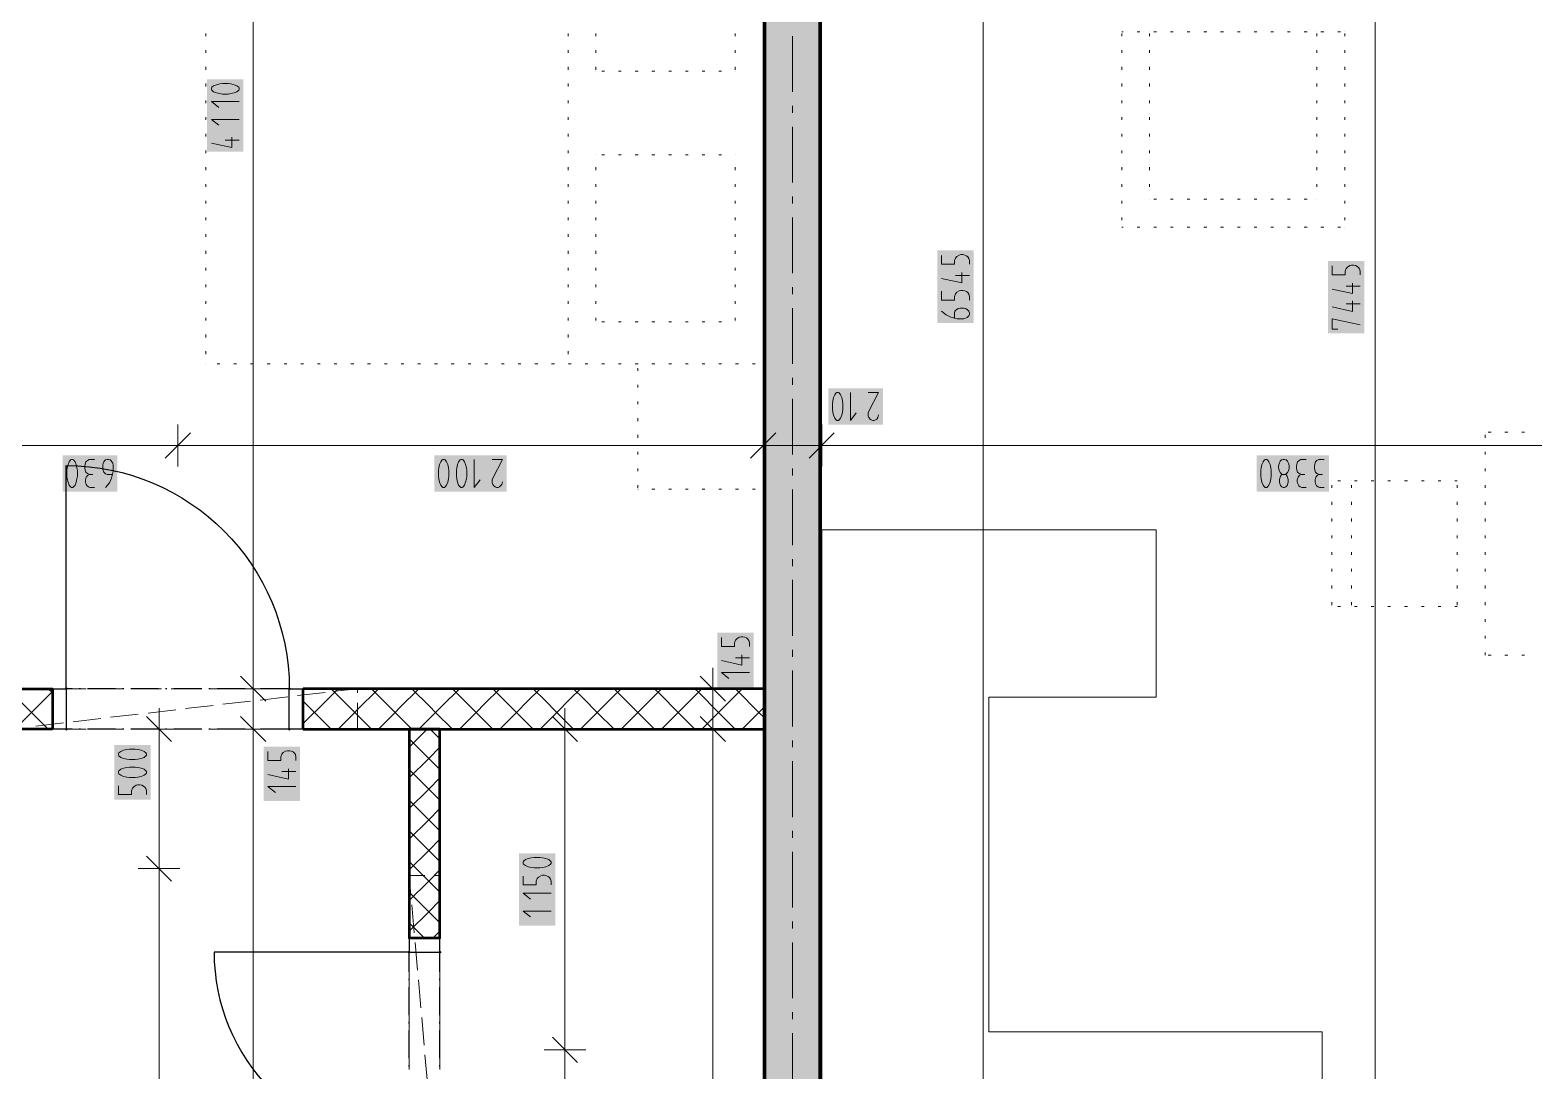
# Model space of a CAD drawing. Header units: millimetres. Extents: x 0 to 594, y 0 to 420.
# Drawn here: x 129.1 to 184.4, y 263.9 to 302.1 of the extents above; entities that cross this region are included whole.
import ezdxf

# ---------------------------------------------------------------- set-up
doc = ezdxf.new("R2010")
doc.units = ezdxf.units.MM
doc.header["$LTSCALE"] = 8
for name, color, linetype in [('PDF_Dvere', 7, 'Continuous'), ('PDF_Koty delkove', 7, 'Continuous'), ('PDF_Kuchyne', 7, 'Continuous'), ('PDF_Nabytek', 7, 'Continuous'), ('PDF_Osy hlavni', 7, 'Continuous'), ('PDF_Preklady', 7, 'Continuous'), ('PDF_Pricky zdene', 7, 'Continuous'), ('PDF_Steny obvodove nosne', 7, 'Continuous')]:
    doc.layers.add(name, color=color, linetype=linetype)

msp = doc.modelspace()

# ---------------------------------------------------------------- hatches: boundary and pattern name
at = {"layer": 'PDF_Steny obvodove nosne', "true_color": 0xc0c0c0, "transparency": 33554559}
msp.add_hatch(color=9, dxfattribs=at).paths.add_polyline_path([(156.114, 323.745), (156.114, 233.853), (158.164, 233.853), (158.164, 326.238), (158.164, 328.778), (156.114, 328.091)])

# ---------------------------------------------------------------- linework, layer by layer
at = {"layer": 'PDF_Dvere', "lineweight": 25}
for points in [[(130.654, 277.928), (130.438, 277.928), (130.438, 286.128, -0.414213), (138.638, 277.928)], [(143.046, 267.522), (143.046, 268.242), (135.871, 268.242, 0.414214), (143.046, 261.067)]]:
    msp.add_lwpolyline(points, format="xyb", dxfattribs=at)
for points in [[(130.438, 276.442), (129.926, 276.442), (129.926, 277.928), (130.438, 277.928)], [(139.151, 276.442), (138.638, 276.442), (138.638, 277.928), (139.151, 277.928)], [(144.173, 268.242), (144.173, 268.754), (143.046, 268.754), (143.046, 268.242)]]:
    msp.add_lwpolyline(points, close=True, dxfattribs=at)
for points in [[(130.962, 277.928), (130.91, 277.928)], [(132.243, 277.928), (131.218, 277.928)], [(132.55, 277.928), (132.499, 277.928)], [(133.832, 277.928), (132.807, 277.928)], [(134.139, 277.928), (134.088, 277.928)], [(135.42, 277.928), (134.395, 277.928)], [(135.728, 277.928), (135.677, 277.928)], [(137.009, 277.928), (135.984, 277.928)], [(137.316, 277.928), (137.265, 277.928)], [(138.598, 277.928), (137.573, 277.928)], [(130.654, 276.442), (130.438, 276.442)], [(130.962, 276.442), (130.91, 276.442)], [(132.243, 276.442), (131.218, 276.442)], [(132.55, 276.442), (132.499, 276.442)], [(133.832, 276.442), (132.807, 276.442)], [(134.139, 276.442), (134.088, 276.442)], [(135.42, 276.442), (134.395, 276.442)], [(135.728, 276.442), (135.677, 276.442)], [(137.009, 276.442), (135.984, 276.442)], [(137.316, 276.442), (137.265, 276.442)], [(138.598, 276.442), (137.573, 276.442)], [(144.173, 267.522), (144.173, 268.242)], [(143.046, 267.215), (143.046, 267.266)], [(144.173, 267.215), (144.173, 267.266)], [(143.046, 265.933), (143.046, 266.958)], [(144.173, 265.933), (144.173, 266.958)], [(143.046, 265.626), (143.046, 265.677)], [(144.173, 265.626), (144.173, 265.677)], [(143.046, 264.345), (143.046, 265.37)], [(144.173, 264.345), (144.173, 265.37)], [(143.046, 264.037), (143.046, 264.088)], [(144.173, 264.037), (144.173, 264.088)]]:
    msp.add_lwpolyline(points, dxfattribs=at)
at = {"layer": 'PDF_Dvere', "lineweight": 25, "transparency": 33554559}
for points in [[(130.502, 277.928), (130.438, 277.864), (130.438, 277.992), (130.374, 277.928)], [(138.702, 277.928), (138.638, 277.864), (138.638, 277.992), (138.574, 277.928)], [(130.502, 276.442), (130.438, 276.378), (130.438, 276.506), (130.374, 276.442)], [(138.702, 276.442), (138.638, 276.378), (138.638, 276.506), (138.574, 276.442)], [(143.046, 268.178), (142.981, 268.242), (143.11, 268.242), (143.046, 268.306)], [(144.173, 268.178), (144.109, 268.242), (144.237, 268.242), (144.173, 268.306)]]:
    msp.add_solid(points, dxfattribs=at)
at = {"layer": 'PDF_Koty delkove', "lineweight": 18}
for points in [[(137.308, 276.442), (137.308, 277.928), (137.308, 320.055), (137.308, 323.95), (137.308, 340.35)], [(178.568, 182.604), (178.568, 201.866), (178.568, 210.659), (178.568, 212.995), (178.568, 215.762), (178.568, 218.325), (178.568, 233.7), (178.568, 236.467), (178.568, 257.685), (178.568, 259.171), (178.568, 335.475), (178.568, 336.243)], [(164.157, 181.118), (164.157, 187.78), (164.157, 189.266), (164.157, 194.093), (164.157, 206.172), (164.157, 211.719), (164.157, 212.995), (164.157, 215.557), (164.157, 215.838), (164.157, 218.325), (164.157, 225.492), (164.157, 226.012), (164.157, 226.058), (164.157, 231.871), (164.157, 233.7), (164.157, 236.313), (164.157, 244.821), (164.157, 246.41), (164.157, 256.147), (164.157, 257.685), (164.157, 259.171), (164.157, 262.63), (164.157, 326.238)], [(136.796, 299.512), (135.771, 299.512), (136.044, 299.294)], [(136.796, 298.855), (135.771, 298.855), (136.044, 298.637)], [(136.522, 298.198), (136.522, 297.814), (135.771, 297.98)], [(136.796, 298.089), (136.283, 298.089)], [(162.619, 293.855), (162.619, 293.526), (163.097, 293.526), (163.097, 293.663), (163.132, 293.758), (163.183, 293.813), (163.268, 293.868), (163.336, 293.882), (163.404, 293.882), (163.473, 293.868), (163.54, 293.841), (163.592, 293.799), (163.627, 293.745), (163.644, 293.663), (163.644, 293.526)], [(163.37, 293.225), (163.37, 292.841), (162.619, 293.006)], [(163.644, 293.115), (163.132, 293.115)], [(176.985, 293.466), (176.985, 293.138), (177.463, 293.138), (177.463, 293.275), (177.498, 293.37), (177.549, 293.425), (177.634, 293.479), (177.702, 293.493), (177.77, 293.493), (177.839, 293.479), (177.907, 293.452), (177.958, 293.411), (177.993, 293.357), (178.01, 293.275), (178.01, 293.138)], [(162.619, 292.54), (162.619, 292.212), (163.097, 292.212), (163.097, 292.349), (163.132, 292.444), (163.183, 292.499), (163.268, 292.554), (163.336, 292.568), (163.404, 292.568)], [(163.404, 292.568), (163.473, 292.554), (163.54, 292.526), (163.592, 292.485), (163.627, 292.431), (163.644, 292.349), (163.644, 292.212)], [(177.737, 292.836), (177.737, 292.453), (176.985, 292.618)], [(178.01, 292.727), (177.498, 292.727)], [(177.737, 292.179), (177.737, 291.796), (176.985, 291.961)], [(178.01, 292.07), (177.498, 292.07)], [(163.097, 291.555), (163.097, 291.746), (163.114, 291.801), (163.148, 291.842), (163.183, 291.869), (163.233, 291.897), (163.302, 291.91), (163.438, 291.91), (163.507, 291.897), (163.558, 291.869), (163.592, 291.842), (163.627, 291.801), (163.644, 291.746), (163.644, 291.692), (163.627, 291.637), (163.592, 291.596), (163.558, 291.569), (163.507, 291.541), (163.438, 291.527), (163.199, 291.527), (162.96, 291.582), (162.789, 291.664), (162.619, 291.801)], [(177.189, 291.139), (176.985, 291.139), (176.985, 291.522), (178.01, 291.304)], [(158.912, 287.874), (158.953, 287.977), (158.981, 288.097), (158.995, 288.198), (158.995, 288.403), (158.981, 288.506), (158.953, 288.626), (158.912, 288.728), (158.858, 288.797), (158.83, 288.814), (158.776, 288.814), (158.748, 288.797), (158.694, 288.728), (158.653, 288.626), (158.626, 288.506), (158.612, 288.403)], [(159.269, 288.814), (159.269, 287.789), (159.487, 288.062)], [(159.926, 288.814), (160.309, 288.814), (159.953, 288.131), (159.926, 288.062), (159.926, 287.959), (159.953, 287.892), (159.994, 287.84), (160.035, 287.806), (160.09, 287.789), (160.144, 287.789), (160.199, 287.806), (160.24, 287.84), (160.281, 287.892), (160.309, 287.993)], [(158.612, 288.403), (158.612, 288.198), (158.626, 288.097), (158.653, 287.977), (158.694, 287.874), (158.748, 287.806), (158.776, 287.789), (158.83, 287.789), (158.858, 287.806), (158.912, 287.874)], [(134.538, 287.634), (134.538, 286.866), (134.538, 286.097)], [(156.063, 287.634), (156.063, 286.866), (156.063, 286.097)], [(158.215, 287.634), (158.215, 286.866), (158.215, 286.097)], [(134.999, 287.327), (134.077, 286.404)], [(156.524, 287.327), (155.602, 286.404)], [(158.677, 287.327), (157.754, 286.404)], [(315.141, 286.866), (313.655, 286.866), (287.364, 286.866), (285.212, 286.866), (258.921, 286.866), (257.434, 286.866), (222.79, 286.866), (220.637, 286.866), (194.346, 286.866), (192.86, 286.866), (158.215, 286.866), (156.063, 286.866), (134.538, 286.866), (128.081, 286.866), (125.928, 286.866), (84.672, 286.866), (80.88, 286.866), (80.111, 286.866)], [(131.473, 286.353), (131.282, 286.353), (131.214, 286.318), (131.159, 286.267), (131.131, 286.182), (131.117, 286.113), (131.117, 286.045), (131.131, 285.96), (131.159, 285.892), (131.214, 285.841), (131.309, 285.806)], [(132.13, 285.806), (131.939, 285.806), (131.884, 285.823), (131.843, 285.857), (131.816, 285.892), (131.788, 285.942), (131.775, 286.011), (131.775, 286.147), (131.788, 286.216), (131.816, 286.267), (131.843, 286.301), (131.884, 286.336), (131.939, 286.353), (131.993, 286.353), (132.048, 286.336), (132.089, 286.301), (132.116, 286.267), (132.144, 286.216), (132.158, 286.147), (132.158, 285.908), (132.103, 285.67), (132.021, 285.498), (131.884, 285.328)], [(144.78, 285.942), (144.78, 285.737), (144.794, 285.636), (144.821, 285.516), (144.862, 285.413), (144.916, 285.345), (144.944, 285.328), (144.999, 285.328), (145.026, 285.345), (145.081, 285.413), (145.122, 285.516), (145.15, 285.636), (145.164, 285.737), (145.164, 285.942), (145.15, 286.045), (145.122, 286.165), (145.081, 286.267), (145.026, 286.336), (144.999, 286.353), (144.944, 286.353), (144.916, 286.336)], [(144.916, 286.336), (144.862, 286.267), (144.821, 286.165), (144.794, 286.045), (144.78, 285.942)], [(145.437, 286.353), (145.437, 285.328), (145.656, 285.601)], [(146.094, 286.353), (146.478, 286.353), (146.121, 285.67), (146.094, 285.601), (146.094, 285.498), (146.121, 285.431), (146.162, 285.379), (146.203, 285.345), (146.258, 285.328), (146.313, 285.328), (146.368, 285.345), (146.409, 285.379), (146.45, 285.431), (146.478, 285.532)], [(176.03, 286.353), (175.839, 286.353), (175.77, 286.318), (175.715, 286.267), (175.688, 286.182), (175.674, 286.113), (175.674, 286.045), (175.688, 285.96), (175.715, 285.892), (175.77, 285.841), (175.866, 285.806)], [(176.687, 286.353), (176.496, 286.353), (176.427, 286.318), (176.372, 286.267), (176.345, 286.182), (176.331, 286.113), (176.331, 286.045), (176.345, 285.96), (176.372, 285.892), (176.427, 285.841), (176.523, 285.806)], [(131.473, 285.328), (131.309, 285.328), (131.254, 285.345), (131.2, 285.379), (131.172, 285.431), (131.145, 285.532), (131.145, 285.601), (131.172, 285.703), (131.227, 285.772), (131.309, 285.806), (131.418, 285.806)], [(175.264, 285.806), (175.291, 285.788), (175.332, 285.737), (175.359, 285.67), (175.373, 285.601), (175.373, 285.532), (175.359, 285.465), (175.332, 285.396), (175.277, 285.345), (175.236, 285.328), (175.182, 285.328), (175.14, 285.345), (175.085, 285.396), (175.058, 285.465), (175.044, 285.532), (175.044, 285.601), (175.058, 285.67), (175.085, 285.737)], [(175.085, 285.737), (175.127, 285.788), (175.154, 285.806)], [(176.03, 285.328), (175.866, 285.328), (175.811, 285.345), (175.756, 285.379), (175.729, 285.431), (175.701, 285.532), (175.701, 285.601), (175.729, 285.703)], [(175.729, 285.703), (175.784, 285.772), (175.866, 285.806), (175.975, 285.806)], [(176.687, 285.328), (176.523, 285.328), (176.468, 285.345), (176.414, 285.379), (176.386, 285.431), (176.358, 285.532), (176.358, 285.601), (176.386, 285.703), (176.441, 285.772), (176.523, 285.806), (176.632, 285.806)], [(154.532, 279.806), (154.532, 279.478), (155.009, 279.478), (155.009, 279.615), (155.044, 279.71), (155.095, 279.765), (155.18, 279.819), (155.248, 279.833), (155.317, 279.833), (155.385, 279.819), (155.453, 279.792), (155.504, 279.751), (155.539, 279.697), (155.557, 279.615), (155.557, 279.478)], [(155.283, 279.176), (155.283, 278.793), (154.532, 278.958)], [(155.557, 279.067), (155.044, 279.067)], [(137.77, 277.467), (136.847, 278.389)], [(154.673, 277.467), (153.75, 278.389)], [(154.212, 277.928), (154.212, 278.697)], [(155.557, 278.519), (154.532, 278.519), (154.804, 278.301)], [(138.077, 277.928), (137.308, 277.928), (136.54, 277.928)], [(154.98, 277.928), (154.212, 277.928), (153.443, 277.928)], [(154.212, 236.264), (154.212, 236.518), (154.212, 240.006), (154.212, 241.438), (154.212, 244.052), (154.212, 252.843), (154.212, 276.442), (154.212, 277.928)], [(133.847, 276.442), (133.847, 277.211)], [(148.775, 276.442), (148.775, 277.211)], [(134.308, 275.981), (133.386, 276.903)], [(137.77, 275.981), (136.847, 276.903)], [(149.236, 275.981), (148.313, 276.903)], [(154.673, 275.981), (153.75, 276.903)], [(134.616, 276.442), (133.847, 276.442), (133.078, 276.442)], [(133.847, 239.03), (133.847, 252.201), (133.847, 271.317), (133.847, 276.442)], [(138.077, 276.442), (137.308, 276.442), (136.54, 276.442)], [(137.308, 111.675), (137.308, 121.261), (137.308, 128.074), (137.308, 131.867), (137.308, 148.062), (137.308, 152.569), (137.308, 168.152), (137.308, 236.262), (137.308, 239.03), (137.308, 276.442)], [(149.543, 276.442), (148.775, 276.442), (148.006, 276.442)], [(148.775, 276.442), (148.775, 264.654), (148.775, 244.052), (148.775, 243.283)], [(154.98, 276.442), (154.212, 276.442), (153.443, 276.442)], [(132.543, 275.663), (132.441, 275.622), (132.372, 275.567), (132.356, 275.539), (132.356, 275.485), (132.372, 275.457), (132.441, 275.403), (132.543, 275.362), (132.663, 275.334), (132.765, 275.32), (132.97, 275.32), (133.072, 275.334), (133.192, 275.362), (133.295, 275.403), (133.363, 275.457), (133.381, 275.485), (133.381, 275.539), (133.363, 275.567), (133.295, 275.622), (133.192, 275.663), (133.072, 275.69), (132.97, 275.704)], [(132.97, 275.704), (132.765, 275.704), (132.663, 275.69), (132.543, 275.663)], [(137.854, 275.618), (137.854, 275.289), (138.331, 275.289), (138.331, 275.426), (138.366, 275.522), (138.417, 275.577), (138.502, 275.631), (138.57, 275.645), (138.639, 275.645), (138.707, 275.631), (138.775, 275.604), (138.826, 275.563), (138.861, 275.509), (138.879, 275.426), (138.879, 275.289)], [(138.605, 274.988), (138.605, 274.604), (137.854, 274.769)], [(138.879, 274.879), (138.366, 274.879)], [(132.356, 274.362), (132.356, 274.034), (132.834, 274.034), (132.834, 274.171), (132.868, 274.266), (132.92, 274.321), (133.005, 274.376), (133.072, 274.39), (133.141, 274.39), (133.21, 274.376), (133.277, 274.349), (133.329, 274.307), (133.363, 274.253), (133.381, 274.171), (133.381, 274.034)], [(138.879, 274.331), (137.854, 274.331), (138.126, 274.112)], [(134.308, 270.856), (133.386, 271.778)], [(147.851, 271.726), (147.646, 271.726), (147.545, 271.712), (147.425, 271.685), (147.322, 271.644), (147.253, 271.589), (147.237, 271.561), (147.237, 271.507), (147.253, 271.479)], [(147.253, 271.479), (147.322, 271.425), (147.425, 271.384), (147.545, 271.356), (147.646, 271.342), (147.851, 271.342), (147.954, 271.356), (148.073, 271.384), (148.176, 271.425), (148.245, 271.479), (148.262, 271.507), (148.262, 271.561), (148.245, 271.589), (148.176, 271.644), (148.073, 271.685), (147.954, 271.712), (147.851, 271.726)], [(134.616, 271.317), (133.847, 271.317), (133.078, 271.317)], [(147.237, 271.041), (147.237, 270.713), (147.715, 270.713), (147.715, 270.85), (147.75, 270.945), (147.801, 271), (147.886, 271.055), (147.954, 271.069), (148.022, 271.069), (148.091, 271.055), (148.158, 271.028), (148.21, 270.986), (148.245, 270.932), (148.262, 270.85), (148.262, 270.713)], [(148.262, 270.412), (147.237, 270.412), (147.51, 270.193)], [(148.262, 269.755), (147.237, 269.755), (147.51, 269.536)], [(149.236, 264.193), (148.313, 265.116)], [(149.543, 264.654), (148.775, 264.654), (148.006, 264.654)]]:
    msp.add_lwpolyline(points, dxfattribs=at)
for points in [[(136.385, 300.169), (136.18, 300.169), (136.078, 300.155), (135.958, 300.128), (135.856, 300.087), (135.787, 300.033), (135.771, 300.005), (135.771, 299.951), (135.787, 299.923), (135.856, 299.869), (135.958, 299.827), (136.078, 299.8), (136.18, 299.786), (136.385, 299.786), (136.487, 299.8), (136.607, 299.827), (136.71, 299.869), (136.778, 299.923), (136.796, 299.951), (136.796, 300.005), (136.778, 300.033), (136.71, 300.087), (136.607, 300.128), (136.487, 300.155)], [(130.46, 285.942), (130.46, 285.737), (130.474, 285.636), (130.501, 285.516), (130.543, 285.413), (130.597, 285.345), (130.625, 285.328), (130.679, 285.328), (130.707, 285.345), (130.761, 285.413), (130.802, 285.516), (130.83, 285.636), (130.844, 285.737), (130.844, 285.942), (130.83, 286.045), (130.802, 286.165), (130.761, 286.267), (130.707, 286.336), (130.679, 286.353), (130.625, 286.353), (130.597, 286.336), (130.543, 286.267), (130.501, 286.165), (130.474, 286.045)], [(144.123, 285.942), (144.123, 285.737), (144.137, 285.636), (144.164, 285.516), (144.205, 285.413), (144.259, 285.345), (144.287, 285.328), (144.341, 285.328), (144.369, 285.345), (144.424, 285.413), (144.465, 285.516), (144.493, 285.636), (144.507, 285.737), (144.507, 285.942), (144.493, 286.045), (144.465, 286.165), (144.424, 286.267), (144.369, 286.336), (144.341, 286.353), (144.287, 286.353), (144.259, 286.336), (144.205, 286.267), (144.164, 286.165), (144.137, 286.045)], [(174.36, 285.942), (174.36, 285.737), (174.374, 285.636), (174.401, 285.516), (174.442, 285.413), (174.497, 285.345), (174.525, 285.328), (174.579, 285.328), (174.607, 285.345), (174.661, 285.413), (174.702, 285.516), (174.73, 285.636), (174.744, 285.737), (174.744, 285.942), (174.73, 286.045), (174.702, 286.165), (174.661, 286.267), (174.607, 286.336), (174.579, 286.353), (174.525, 286.353), (174.497, 286.336), (174.442, 286.267), (174.401, 286.165), (174.374, 286.045)], [(175.017, 286.113), (175.017, 286.045), (175.031, 285.96), (175.072, 285.875), (175.127, 285.823), (175.154, 285.806), (175.264, 285.806), (175.291, 285.823), (175.346, 285.875), (175.387, 285.96), (175.401, 286.045), (175.401, 286.113), (175.387, 286.198), (175.346, 286.285), (175.291, 286.336), (175.236, 286.353), (175.182, 286.353), (175.127, 286.336), (175.072, 286.285), (175.031, 286.198)], [(132.97, 275.047), (132.765, 275.047), (132.663, 275.033), (132.543, 275.006), (132.441, 274.965), (132.372, 274.91), (132.356, 274.882), (132.356, 274.828), (132.372, 274.8), (132.441, 274.746), (132.543, 274.705), (132.663, 274.677), (132.765, 274.663), (132.97, 274.663), (133.072, 274.677), (133.192, 274.705), (133.295, 274.746), (133.363, 274.8), (133.381, 274.828), (133.381, 274.882), (133.363, 274.91), (133.295, 274.965), (133.192, 275.006), (133.072, 275.033)]]:
    msp.add_lwpolyline(points, close=True, dxfattribs=at)
at = {"layer": 'PDF_Koty delkove', "color": 7, "lineweight": 18, "true_color": 0xffffff, "transparency": 33554559}
for points in [[(136.95, 297.661), (136.95, 300.323), (135.617, 297.661), (135.617, 300.323)], [(163.798, 291.373), (163.798, 294.035), (162.465, 291.373), (162.465, 294.035)], [(178.164, 290.985), (178.164, 293.647), (176.832, 290.985), (176.832, 293.647)], [(160.463, 288.968), (158.458, 288.968), (160.463, 287.635), (158.458, 287.635)], [(132.312, 286.507), (130.307, 286.507), (132.312, 285.175), (130.307, 285.175)], [(146.631, 286.507), (143.97, 286.507), (146.631, 285.175), (143.97, 285.175)], [(176.869, 286.507), (174.207, 286.507), (176.869, 285.175), (174.207, 285.175)], [(155.71, 277.982), (155.71, 279.987), (154.378, 277.982), (154.378, 279.987)], [(133.535, 273.852), (133.535, 275.857), (132.202, 273.852), (132.202, 275.857)], [(139.032, 273.794), (139.032, 275.798), (137.7, 273.794), (137.7, 275.798)], [(148.416, 269.217), (148.416, 271.879), (147.083, 269.217), (147.083, 271.879)]]:
    msp.add_solid(points, dxfattribs=at)
at = {"layer": 'PDF_Kuchyne', "lineweight": 13}
msp.add_lwpolyline([(158.215, 265.321), (158.215, 277.621), (158.215, 283.771), (170.515, 283.771), (170.515, 277.621), (164.365, 277.621), (164.365, 265.321), (176.614, 265.321), (176.614, 259.171), (158.215, 259.171), (158.215, 265.321)], dxfattribs=at)
at = {"layer": 'PDF_Nabytek', "lineweight": 13}
for points in [[(135.563, 301.91), (135.563, 302.013)], [(148.888, 301.91), (148.888, 302.013)], [(149.913, 301.91), (149.913, 302.013)], [(155.038, 301.91), (155.038, 302.013)], [(156.063, 301.91), (156.063, 302.013)], [(169.296, 302.067), (169.249, 302.067)], [(169.249, 302.067), (169.249, 302.067)], [(169.249, 302.067), (169.249, 302.067)], [(169.249, 301.91), (169.249, 302.013)], [(169.911, 302.067), (169.809, 302.067)], [(170.274, 302.067), (170.274, 302.067)], [(170.274, 301.91), (170.274, 302.013)], [(170.526, 302.067), (170.424, 302.067)], [(171.141, 302.067), (171.039, 302.067)], [(171.756, 302.067), (171.654, 302.067)], [(172.371, 302.067), (172.269, 302.067)], [(172.986, 302.067), (172.884, 302.067)], [(173.601, 302.067), (173.499, 302.067)], [(174.216, 302.067), (174.114, 302.067)], [(174.831, 302.067), (174.729, 302.067)], [(175.446, 302.067), (175.344, 302.067)], [(176.061, 302.067), (175.959, 302.067)], [(176.424, 302.067), (176.424, 302.067)], [(176.424, 301.91), (176.424, 302.013)], [(176.676, 302.067), (176.574, 302.067)], [(177.291, 302.067), (177.189, 302.067)], [(177.449, 302.067), (177.449, 302.067)], [(177.449, 302.067), (177.449, 302.067)], [(177.449, 301.91), (177.449, 302.013)], [(135.563, 301.295), (135.563, 301.398)], [(148.888, 301.295), (148.888, 301.398)], [(149.913, 301.295), (149.913, 301.398)], [(155.038, 301.295), (155.038, 301.398)], [(156.063, 301.295), (156.063, 301.398)], [(169.249, 301.295), (169.249, 301.398)], [(170.274, 301.295), (170.274, 301.398)], [(176.424, 301.295), (176.424, 301.398)], [(177.449, 301.295), (177.449, 301.398)], [(135.563, 300.68), (135.563, 300.783)], [(148.888, 300.68), (148.888, 300.783)], [(149.913, 300.68), (149.913, 300.783)], [(149.913, 300.631), (149.913, 300.631)], [(149.913, 300.631), (149.913, 300.631)], [(150.231, 300.631), (150.129, 300.631)], [(150.846, 300.631), (150.744, 300.631)], [(151.461, 300.631), (151.359, 300.631)], [(152.076, 300.631), (151.974, 300.631)], [(152.691, 300.631), (152.589, 300.631)], [(153.306, 300.631), (153.204, 300.631)], [(153.921, 300.631), (153.819, 300.631)], [(154.536, 300.631), (154.434, 300.631)], [(155.038, 300.68), (155.038, 300.783)], [(155.038, 300.631), (155.038, 300.631)], [(155.038, 300.631), (155.038, 300.631)], [(156.063, 300.68), (156.063, 300.783)], [(169.249, 300.68), (169.249, 300.783)], [(170.274, 300.68), (170.274, 300.783)], [(176.424, 300.68), (176.424, 300.783)], [(177.449, 300.68), (177.449, 300.783)], [(135.563, 300.065), (135.563, 300.168)], [(148.888, 300.065), (148.888, 300.168)], [(156.063, 300.065), (156.063, 300.168)], [(169.249, 300.065), (169.249, 300.168)], [(170.274, 300.065), (170.274, 300.168)], [(176.424, 300.065), (176.424, 300.168)], [(177.449, 300.065), (177.449, 300.168)], [(135.563, 299.45), (135.563, 299.553)], [(148.888, 299.45), (148.888, 299.553)], [(156.063, 299.45), (156.063, 299.553)], [(169.249, 299.45), (169.249, 299.553)], [(170.274, 299.45), (170.274, 299.553)], [(176.424, 299.45), (176.424, 299.553)], [(177.449, 299.45), (177.449, 299.553)], [(135.563, 298.835), (135.563, 298.938)], [(148.888, 298.835), (148.888, 298.938)], [(156.063, 298.835), (156.063, 298.938)], [(169.249, 298.835), (169.249, 298.938)], [(170.274, 298.835), (170.274, 298.938)], [(176.424, 298.835), (176.424, 298.938)], [(177.449, 298.835), (177.449, 298.938)], [(135.563, 298.221), (135.563, 298.323)], [(148.888, 298.221), (148.888, 298.323)], [(156.063, 298.221), (156.063, 298.323)], [(169.249, 298.221), (169.249, 298.323)], [(170.274, 298.221), (170.274, 298.323)], [(176.424, 298.221), (176.424, 298.323)], [(177.449, 298.221), (177.449, 298.323)], [(135.563, 297.606), (135.563, 297.708)], [(148.888, 297.606), (148.888, 297.708)], [(149.913, 297.556), (149.913, 297.556)], [(149.913, 297.556), (149.913, 297.556)], [(150.231, 297.556), (150.129, 297.556)], [(150.846, 297.556), (150.744, 297.556)], [(151.461, 297.556), (151.359, 297.556)], [(152.076, 297.556), (151.974, 297.556)], [(152.691, 297.556), (152.589, 297.556)], [(153.306, 297.556), (153.204, 297.556)], [(153.921, 297.556), (153.819, 297.556)], [(154.536, 297.556), (154.434, 297.556)], [(155.038, 297.556), (155.038, 297.556)], [(155.038, 297.556), (155.038, 297.556)], [(156.063, 297.606), (156.063, 297.708)], [(169.249, 297.606), (169.249, 297.708)], [(170.274, 297.606), (170.274, 297.708)], [(176.424, 297.606), (176.424, 297.708)], [(177.449, 297.606), (177.449, 297.708)], [(135.563, 296.991), (135.563, 297.093)], [(148.888, 296.991), (148.888, 297.093)], [(149.913, 296.991), (149.913, 297.093)], [(155.038, 296.991), (155.038, 297.093)], [(156.063, 296.991), (156.063, 297.093)], [(169.249, 296.991), (169.249, 297.093)], [(170.274, 296.991), (170.274, 297.093)], [(176.424, 296.991), (176.424, 297.093)], [(177.449, 296.991), (177.449, 297.093)], [(135.563, 296.376), (135.563, 296.478)], [(148.888, 296.376), (148.888, 296.478)], [(149.913, 296.376), (149.913, 296.478)], [(155.038, 296.376), (155.038, 296.478)], [(156.063, 296.376), (156.063, 296.478)], [(169.249, 296.376), (169.249, 296.478)], [(170.274, 296.376), (170.274, 296.478)], [(176.424, 296.376), (176.424, 296.478)], [(177.449, 296.376), (177.449, 296.478)], [(135.563, 295.761), (135.563, 295.863)], [(148.888, 295.761), (148.888, 295.863)], [(149.913, 295.761), (149.913, 295.863)], [(155.038, 295.761), (155.038, 295.863)], [(156.063, 295.761), (156.063, 295.863)], [(169.249, 295.761), (169.249, 295.863)], [(170.274, 295.917), (170.274, 295.917)], [(170.274, 295.917), (170.274, 295.917)], [(170.526, 295.917), (170.424, 295.917)], [(171.141, 295.917), (171.039, 295.917)], [(171.756, 295.917), (171.654, 295.917)], [(172.371, 295.917), (172.269, 295.917)], [(172.986, 295.917), (172.884, 295.917)], [(173.601, 295.917), (173.499, 295.917)], [(174.216, 295.917), (174.114, 295.917)], [(174.831, 295.917), (174.729, 295.917)], [(175.446, 295.917), (175.344, 295.917)], [(176.061, 295.917), (175.959, 295.917)], [(176.424, 295.917), (176.424, 295.917)], [(176.424, 295.917), (176.424, 295.917)], [(177.449, 295.761), (177.449, 295.863)], [(135.563, 295.146), (135.563, 295.248)], [(148.888, 295.146), (148.888, 295.248)], [(149.913, 295.146), (149.913, 295.248)], [(155.038, 295.146), (155.038, 295.248)], [(156.063, 295.146), (156.063, 295.248)], [(169.249, 295.146), (169.249, 295.248)], [(169.249, 294.892), (169.249, 294.892)], [(169.296, 294.892), (169.249, 294.892)], [(169.249, 294.892), (169.249, 294.892)], [(169.911, 294.892), (169.809, 294.892)], [(170.526, 294.892), (170.424, 294.892)], [(171.141, 294.892), (171.039, 294.892)], [(171.756, 294.892), (171.654, 294.892)], [(172.371, 294.892), (172.269, 294.892)], [(172.986, 294.892), (172.884, 294.892)], [(173.601, 294.892), (173.499, 294.892)], [(174.216, 294.892), (174.114, 294.892)], [(174.831, 294.892), (174.729, 294.892)], [(175.446, 294.892), (175.344, 294.892)], [(176.061, 294.892), (175.959, 294.892)], [(176.676, 294.892), (176.574, 294.892)], [(177.291, 294.892), (177.189, 294.892)], [(177.449, 295.146), (177.449, 295.248)], [(177.449, 294.892), (177.449, 294.892)], [(177.449, 294.892), (177.449, 294.892)], [(135.563, 294.531), (135.563, 294.633)], [(148.888, 294.531), (148.888, 294.633)], [(149.913, 294.531), (149.913, 294.633)], [(155.038, 294.531), (155.038, 294.633)], [(156.063, 294.531), (156.063, 294.633)], [(135.563, 293.916), (135.563, 294.018)], [(148.888, 293.916), (148.888, 294.018)], [(149.913, 293.916), (149.913, 294.018)], [(155.038, 293.916), (155.038, 294.018)], [(156.063, 293.916), (156.063, 294.018)], [(135.563, 293.301), (135.563, 293.403)], [(148.888, 293.301), (148.888, 293.403)], [(149.913, 293.301), (149.913, 293.403)], [(155.038, 293.301), (155.038, 293.403)], [(156.063, 293.301), (156.063, 293.403)], [(135.563, 292.686), (135.563, 292.788)], [(148.888, 292.686), (148.888, 292.788)], [(149.913, 292.686), (149.913, 292.788)], [(155.038, 292.686), (155.038, 292.788)], [(156.063, 292.686), (156.063, 292.788)], [(135.563, 292.071), (135.563, 292.173)], [(148.888, 292.071), (148.888, 292.173)], [(149.913, 292.071), (149.913, 292.173)], [(155.038, 292.071), (155.038, 292.173)], [(156.063, 292.071), (156.063, 292.173)], [(135.563, 291.456), (135.563, 291.558)], [(148.888, 291.456), (148.888, 291.558)], [(149.913, 291.456), (149.913, 291.558)], [(155.038, 291.456), (155.038, 291.558)], [(156.063, 291.456), (156.063, 291.558)], [(135.563, 290.841), (135.563, 290.943)], [(148.888, 290.841), (148.888, 290.943)], [(149.913, 291.406), (149.913, 291.406)], [(149.913, 291.406), (149.913, 291.406)], [(150.231, 291.406), (150.129, 291.406)], [(150.846, 291.406), (150.744, 291.406)], [(151.461, 291.406), (151.359, 291.406)], [(152.076, 291.406), (151.974, 291.406)], [(152.691, 291.406), (152.589, 291.406)], [(153.306, 291.406), (153.204, 291.406)], [(153.921, 291.406), (153.819, 291.406)], [(154.536, 291.406), (154.434, 291.406)], [(155.038, 291.406), (155.038, 291.406)], [(155.038, 291.406), (155.038, 291.406)], [(156.063, 290.841), (156.063, 290.943)], [(135.563, 290.226), (135.563, 290.328)], [(148.888, 290.226), (148.888, 290.328)], [(156.063, 290.226), (156.063, 290.328)], [(135.563, 289.869), (135.563, 289.869)], [(135.563, 289.869), (135.563, 289.869)], [(136.086, 289.869), (135.984, 289.869)], [(136.701, 289.869), (136.599, 289.869)], [(137.316, 289.869), (137.214, 289.869)], [(137.932, 289.869), (137.829, 289.869)], [(138.547, 289.869), (138.444, 289.869)], [(139.162, 289.869), (139.059, 289.869)], [(139.776, 289.869), (139.674, 289.869)], [(140.391, 289.869), (140.289, 289.869)], [(141.006, 289.869), (140.904, 289.869)], [(141.621, 289.869), (141.519, 289.869)], [(142.236, 289.869), (142.134, 289.869)], [(142.851, 289.869), (142.749, 289.869)], [(143.466, 289.869), (143.364, 289.869)], [(144.081, 289.869), (143.979, 289.869)], [(144.696, 289.869), (144.594, 289.869)], [(145.311, 289.869), (145.209, 289.869)], [(145.926, 289.869), (145.824, 289.869)], [(146.541, 289.869), (146.439, 289.869)], [(147.156, 289.869), (147.054, 289.869)], [(147.771, 289.869), (147.669, 289.869)], [(148.386, 289.869), (148.284, 289.869)], [(148.888, 289.869), (148.888, 289.869)], [(149.001, 289.869), (148.899, 289.869)], [(149.616, 289.869), (149.514, 289.869)], [(150.231, 289.869), (150.129, 289.869)], [(150.846, 289.869), (150.744, 289.869)], [(151.461, 289.869), (151.359, 289.869)], [(151.45, 289.869), (151.45, 289.869)], [(152.076, 289.869), (151.974, 289.869)], [(152.691, 289.869), (152.589, 289.869)], [(153.306, 289.869), (153.204, 289.869)], [(153.921, 289.869), (153.819, 289.869)], [(154.536, 289.869), (154.434, 289.869)], [(155.151, 289.869), (155.049, 289.869)], [(155.766, 289.869), (155.664, 289.869)], [(156.063, 289.869), (156.063, 289.869)], [(156.063, 289.869), (156.063, 289.869)], [(156.063, 289.869), (156.063, 289.869)], [(151.45, 289.611), (151.45, 289.713)], [(156.063, 289.611), (156.063, 289.713)], [(151.45, 288.996), (151.45, 289.098)], [(156.063, 288.996), (156.063, 289.098)], [(151.45, 288.381), (151.45, 288.483)], [(156.063, 288.381), (156.063, 288.483)], [(151.45, 287.766), (151.45, 287.868)], [(156.063, 287.766), (156.063, 287.868)], [(151.45, 287.151), (151.45, 287.253)], [(156.063, 287.151), (156.063, 287.253)], [(182.61, 287.358), (182.61, 287.358)], [(182.61, 287.358), (182.61, 287.358)], [(182.61, 287.151), (182.61, 287.253)], [(182.826, 287.358), (182.724, 287.358)], [(183.441, 287.358), (183.339, 287.358)], [(184.056, 287.358), (183.954, 287.358)], [(151.45, 286.536), (151.45, 286.638)], [(156.063, 286.536), (156.063, 286.638)], [(182.61, 286.536), (182.61, 286.638)], [(151.45, 285.921), (151.45, 286.023)], [(156.063, 285.921), (156.063, 286.023)], [(182.61, 285.921), (182.61, 286.023)], [(151.45, 285.306), (151.45, 285.408)], [(156.063, 285.306), (156.063, 285.408)], [(176.973, 285.564), (176.973, 285.564)], [(176.973, 285.564), (176.973, 285.564)], [(176.973, 285.306), (176.973, 285.408)], [(177.291, 285.564), (177.189, 285.564)], [(177.69, 285.564), (177.69, 285.564)], [(177.69, 285.306), (177.69, 285.408)], [(177.906, 285.564), (177.804, 285.564)], [(178.521, 285.564), (178.419, 285.564)], [(179.136, 285.564), (179.034, 285.564)], [(179.751, 285.564), (179.649, 285.564)], [(180.366, 285.564), (180.264, 285.564)], [(180.981, 285.564), (180.879, 285.564)], [(181.585, 285.564), (181.494, 285.564)], [(181.585, 285.564), (181.585, 285.564)], [(181.585, 285.306), (181.585, 285.408)], [(182.61, 285.306), (182.61, 285.408)], [(151.45, 285.256), (151.45, 285.256)], [(151.461, 285.256), (151.45, 285.256)], [(151.45, 285.256), (151.45, 285.256)], [(152.076, 285.256), (151.974, 285.256)], [(152.691, 285.256), (152.589, 285.256)], [(153.306, 285.256), (153.204, 285.256)], [(153.921, 285.256), (153.819, 285.256)], [(154.536, 285.256), (154.434, 285.256)], [(155.151, 285.256), (155.049, 285.256)], [(155.766, 285.256), (155.664, 285.256)], [(156.063, 285.256), (156.063, 285.256)], [(156.063, 285.256), (156.063, 285.256)], [(176.973, 284.691), (176.973, 284.793)], [(177.69, 284.691), (177.69, 284.793)], [(181.585, 284.691), (181.585, 284.793)], [(182.61, 284.691), (182.61, 284.793)], [(176.973, 284.076), (176.973, 284.178)], [(177.69, 284.076), (177.69, 284.178)], [(181.585, 284.076), (181.585, 284.178)], [(182.61, 284.076), (182.61, 284.178)], [(176.973, 283.461), (176.973, 283.563)], [(177.69, 283.461), (177.69, 283.563)], [(181.585, 283.461), (181.585, 283.563)], [(182.61, 283.461), (182.61, 283.563)], [(176.973, 282.846), (176.973, 282.948)], [(177.69, 282.846), (177.69, 282.948)], [(181.585, 282.846), (181.585, 282.948)], [(182.61, 282.846), (182.61, 282.948)], [(176.973, 282.231), (176.973, 282.333)], [(177.69, 282.231), (177.69, 282.333)], [(181.585, 282.231), (181.585, 282.333)], [(182.61, 282.231), (182.61, 282.333)], [(176.973, 281.616), (176.973, 281.718)], [(177.69, 281.616), (177.69, 281.718)], [(181.585, 281.616), (181.585, 281.718)], [(182.61, 281.616), (182.61, 281.718)], [(176.973, 281.001), (176.973, 281.103)], [(176.973, 280.952), (176.973, 280.952)], [(176.973, 280.952), (176.973, 280.952)], [(177.291, 280.952), (177.189, 280.952)], [(177.69, 281.001), (177.69, 281.103)], [(177.69, 280.952), (177.69, 280.952)], [(177.906, 280.952), (177.804, 280.952)], [(178.521, 280.952), (178.419, 280.952)], [(179.136, 280.952), (179.034, 280.952)], [(179.751, 280.952), (179.649, 280.952)], [(180.366, 280.952), (180.264, 280.952)], [(180.981, 280.952), (180.879, 280.952)], [(181.585, 280.952), (181.494, 280.952)], [(181.585, 281.001), (181.585, 281.103)], [(181.585, 280.952), (181.585, 280.952)], [(181.585, 280.952), (181.585, 280.952)], [(182.61, 281.001), (182.61, 281.103)], [(182.61, 280.386), (182.61, 280.488)], [(182.61, 279.771), (182.61, 279.873)], [(182.61, 279.158), (182.61, 279.258)], [(182.61, 279.158), (182.61, 279.158)], [(182.826, 279.158), (182.724, 279.158)], [(183.441, 279.158), (183.339, 279.158)], [(184.056, 279.158), (183.954, 279.158)]]:
    msp.add_lwpolyline(points, dxfattribs=at)
at = {"layer": 'PDF_Osy hlavni', "lineweight": 18}
for points in [[(157.139, 299.86), (157.139, 301.91)], [(157.139, 299.092), (157.139, 299.348)], [(157.139, 296.529), (157.139, 298.579)], [(157.139, 295.761), (157.139, 296.017)], [(157.139, 293.198), (157.139, 295.248)], [(157.139, 292.429), (157.139, 292.686)], [(157.139, 289.867), (157.139, 291.917)], [(157.139, 289.098), (157.139, 289.354)], [(157.139, 286.536), (157.139, 288.586)], [(157.139, 285.767), (157.139, 286.023)], [(157.139, 283.204), (157.139, 285.254)], [(157.139, 282.436), (157.139, 282.692)], [(157.139, 279.873), (157.139, 281.923)], [(157.139, 279.104), (157.139, 279.361)], [(157.139, 276.542), (157.139, 278.592)], [(157.139, 275.773), (157.139, 276.029)], [(157.139, 273.211), (157.139, 275.261)], [(157.139, 272.442), (157.139, 272.698)], [(157.139, 269.88), (157.139, 271.929)], [(157.139, 269.111), (157.139, 269.367)], [(157.139, 266.548), (157.139, 268.598)], [(157.139, 265.78), (157.139, 266.036)], [(157.139, 263.217), (157.139, 265.267)]]:
    msp.add_lwpolyline(points, dxfattribs=at)
at = {"layer": 'PDF_Preklady', "lineweight": 18}
for points in [[(129.783, 277.928), (128.758, 277.928)], [(131.167, 277.928), (130.142, 277.928)], [(132.55, 277.928), (131.525, 277.928)], [(133.934, 277.928), (132.909, 277.928)], [(135.318, 277.928), (134.293, 277.928)], [(136.701, 277.928), (135.677, 277.928)], [(138.085, 277.928), (137.06, 277.928)], [(137.566, 277.512), (138.584, 277.631)], [(139.151, 277.928), (138.444, 277.928)], [(138.94, 277.672), (139.959, 277.79)], [(139.469, 277.928), (139.151, 277.928)], [(140.853, 277.928), (139.828, 277.928)], [(140.315, 277.831), (141.149, 277.928), (141.149, 277.772)], [(133.442, 277.034), (134.461, 277.152)], [(134.817, 277.194), (135.835, 277.312)], [(136.191, 277.353), (137.21, 277.471)], [(141.149, 276.442), (141.149, 277.413)], [(129.319, 276.556), (130.337, 276.674)], [(130.693, 276.715), (131.711, 276.833)], [(132.068, 276.875), (133.086, 276.993)], [(129.783, 276.442), (128.758, 276.442)], [(131.167, 276.442), (130.142, 276.442)], [(132.55, 276.442), (131.525, 276.442)], [(133.934, 276.442), (132.909, 276.442)], [(135.318, 276.442), (134.293, 276.442)], [(136.701, 276.442), (135.677, 276.442)], [(138.085, 276.442), (137.06, 276.442)], [(139.151, 276.442), (138.444, 276.442)], [(139.469, 276.442), (139.151, 276.442)], [(140.853, 276.442), (139.828, 276.442)], [(143.109, 270.336), (143.046, 271.061), (143.62, 271.061)], [(143.046, 270.853), (143.046, 271.061)], [(144.173, 270.853), (144.173, 271.061), (143.979, 271.061)], [(143.046, 269.47), (143.046, 270.495)], [(144.173, 269.47), (144.173, 270.495)], [(143.231, 268.957), (143.141, 269.978)], [(143.046, 268.086), (143.046, 268.754), (143.046, 269.111)], [(144.173, 268.086), (144.173, 268.754), (144.173, 269.111)], [(143.352, 267.579), (143.262, 268.6)], [(143.046, 266.702), (143.046, 267.727)], [(144.173, 266.702), (144.173, 267.727)], [(143.473, 266.2), (143.383, 267.221)], [(143.046, 265.318), (143.046, 266.343)], [(144.173, 265.318), (144.173, 266.343)], [(143.595, 264.822), (143.505, 265.843)], [(143.046, 263.935), (143.046, 264.96)], [(144.173, 263.935), (144.173, 264.96)], [(143.716, 263.444), (143.626, 264.465)]]:
    msp.add_lwpolyline(points, dxfattribs=at)
at = {"layer": 'PDF_Preklady', "lineweight": 18, "transparency": 33554559}
for points in [[(129.972, 277.928), (129.926, 277.882), (129.926, 277.974), (129.88, 277.928)], [(129.972, 277.928), (129.926, 277.882), (129.926, 277.974), (129.88, 277.928)], [(139.197, 277.928), (139.151, 277.882), (139.151, 277.974), (139.104, 277.928)], [(139.197, 277.928), (139.151, 277.882), (139.151, 277.974), (139.104, 277.928)], [(141.103, 277.923), (141.144, 277.974), (141.155, 277.882), (141.195, 277.933)], [(141.149, 277.882), (141.103, 277.928), (141.195, 277.928), (141.149, 277.974)], [(141.195, 277.928), (141.149, 277.882), (141.149, 277.974), (141.103, 277.928)], [(129.972, 276.442), (129.926, 276.396), (129.926, 276.488), (129.88, 276.442)], [(129.972, 276.442), (129.926, 276.396), (129.926, 276.488), (129.88, 276.442)], [(139.197, 276.442), (139.151, 276.396), (139.151, 276.488), (139.104, 276.442)], [(139.197, 276.442), (139.151, 276.396), (139.151, 276.488), (139.104, 276.442)], [(141.195, 276.442), (141.149, 276.396), (141.149, 276.488), (141.103, 276.442)], [(141.149, 276.396), (141.103, 276.442), (141.195, 276.442), (141.149, 276.488)], [(143.092, 271.061), (143.046, 271.015), (143.046, 271.107), (142.999, 271.061)], [(143.046, 271.015), (142.999, 271.061), (143.092, 271.061), (143.046, 271.107)], [(143.05, 271.015), (143, 271.057), (143.091, 271.065), (143.041, 271.107)], [(144.173, 271.015), (144.127, 271.061), (144.219, 271.061), (144.173, 271.107)], [(144.219, 271.061), (144.173, 271.015), (144.173, 271.107), (144.127, 271.061)], [(143.046, 268.708), (142.999, 268.754), (143.092, 268.754), (143.046, 268.801)], [(143.046, 268.708), (142.999, 268.754), (143.092, 268.754), (143.046, 268.801)], [(144.173, 268.708), (144.127, 268.754), (144.219, 268.754), (144.173, 268.801)], [(144.173, 268.708), (144.127, 268.754), (144.219, 268.754), (144.173, 268.801)]]:
    msp.add_solid(points, dxfattribs=at)
at = {"layer": 'PDF_Pricky zdene', "lineweight": 50}
for points in [[(129.926, 276.442), (128.337, 276.442), (128.183, 276.442), (128.029, 276.442), (128.029, 277.416), (128.029, 277.928), (128.081, 277.928), (128.337, 277.928), (129.926, 277.928), (129.926, 276.442)], [(139.151, 276.442), (139.151, 277.928)], [(139.151, 276.442), (141.149, 276.442), (143.046, 276.442), (144.173, 276.442), (156.063, 276.442), (156.114, 276.442), (156.114, 277.928), (156.063, 277.928), (141.149, 277.928), (139.151, 277.928)], [(144.173, 268.754), (144.173, 271.061), (144.173, 276.442), (143.046, 276.442), (143.046, 271.061), (143.046, 268.754)], [(144.173, 268.754), (143.046, 268.754)]]:
    msp.add_lwpolyline(points, dxfattribs=at)
at = {"layer": 'PDF_Pricky zdene', "lineweight": 9}
for points in [[(129.772, 276.442), (129.684, 276.529), (129.157, 277.057), (128.286, 277.928)], [(129.926, 277.826), (129.157, 277.057), (128.571, 276.47), (128.542, 276.442)], [(129.926, 277.774), (129.772, 277.928)], [(140.432, 277.928), (139.561, 277.057), (139.556, 277.052), (139.151, 276.647)], [(141.662, 276.442), (141.047, 277.057), (140.977, 277.127), (140.176, 277.928)], [(141.918, 277.928), (141.125, 277.135), (141.047, 277.057), (140.432, 276.442)], [(143.148, 276.442), (142.533, 277.057), (142.388, 277.202), (141.662, 277.928)], [(143.404, 277.928), (142.694, 277.218), (142.533, 277.057), (141.918, 276.442)], [(144.634, 276.442), (144.019, 277.057), (143.8, 277.276), (143.148, 277.928)], [(144.891, 277.928), (144.263, 277.301), (144.019, 277.057), (143.404, 276.442)], [(146.121, 276.442), (145.506, 277.057), (145.211, 277.351), (144.634, 277.928)], [(146.377, 277.928), (145.833, 277.384), (145.506, 277.057), (144.891, 276.442)], [(147.607, 276.442), (146.992, 277.057), (146.623, 277.426), (146.121, 277.928)], [(147.863, 277.928), (147.402, 277.467), (146.992, 277.057), (146.377, 276.442)], [(149.093, 276.442), (148.478, 277.057), (148.034, 277.5), (147.607, 277.928)], [(149.349, 277.928), (148.971, 277.55), (148.478, 277.057), (147.863, 276.442)], [(150.579, 276.442), (149.964, 277.057), (149.446, 277.575), (149.093, 277.928)], [(150.835, 277.928), (150.54, 277.633), (149.964, 277.057), (149.349, 276.442)], [(152.065, 276.442), (151.45, 277.057), (150.857, 277.65), (150.579, 277.928)], [(152.322, 277.928), (152.11, 277.716), (151.45, 277.057), (150.835, 276.442)], [(153.552, 276.442), (152.937, 277.057), (152.269, 277.725), (152.065, 277.928)], [(153.808, 277.928), (153.679, 277.799), (152.937, 277.057), (152.322, 276.442)], [(155.038, 276.442), (154.423, 277.057), (153.68, 277.799), (153.552, 277.928)], [(155.294, 277.928), (155.248, 277.882), (154.423, 277.057), (153.808, 276.442)], [(156.114, 276.852), (155.909, 277.057), (155.092, 277.874), (155.038, 277.928)], [(140.176, 276.442), (139.565, 277.052), (139.561, 277.057), (139.151, 277.467)], [(156.114, 277.262), (155.909, 277.057), (155.294, 276.442)], [(143.712, 276.442), (143.046, 275.776)], [(144.173, 275.776), (143.763, 275.366), (143.046, 276.083)], [(144.173, 276.083), (143.814, 276.442)], [(143.763, 275.366), (143.046, 274.648)], [(144.173, 274.648), (143.763, 274.238), (143.046, 274.956)], [(144.173, 274.956), (143.763, 275.366)], [(143.763, 274.238), (143.046, 273.521)], [(144.173, 272.701), (143.763, 273.111), (143.046, 273.828)], [(144.173, 273.828), (143.763, 274.238)], [(144.173, 273.521), (143.763, 273.111), (143.046, 272.393)], [(143.046, 273.521), (143.046, 273.521)], [(144.173, 271.573), (143.763, 271.983), (143.046, 272.701)], [(144.173, 272.393), (143.763, 271.983), (143.046, 271.266)], [(144.173, 270.446), (143.763, 270.856), (143.046, 271.573)], [(144.173, 271.266), (143.763, 270.856), (143.046, 270.138)], [(144.173, 269.318), (143.763, 269.728), (143.046, 270.446)], [(144.173, 270.138), (143.763, 269.728), (143.046, 269.011)], [(143.609, 268.754), (143.046, 269.318)], [(144.173, 269.011), (143.917, 268.754)]]:
    msp.add_lwpolyline(points, dxfattribs=at)
at = {"layer": 'PDF_Steny obvodove nosne', "lineweight": 70}
msp.add_lwpolyline([(156.114, 323.745), (156.114, 322.669), (156.114, 320.055), (156.114, 277.928), (156.114, 276.442), (156.114, 244.052), (156.114, 241.438), (156.114, 235.288), (156.114, 233.853), (157.447, 233.853), (158.164, 233.853), (158.164, 236.313), (158.164, 246.41), (158.164, 257.684), (158.164, 326.238), (158.164, 328.778), (156.114, 328.091), (156.114, 323.95)], close=True, dxfattribs=at)

doc.saveas('drawing.dxf')
